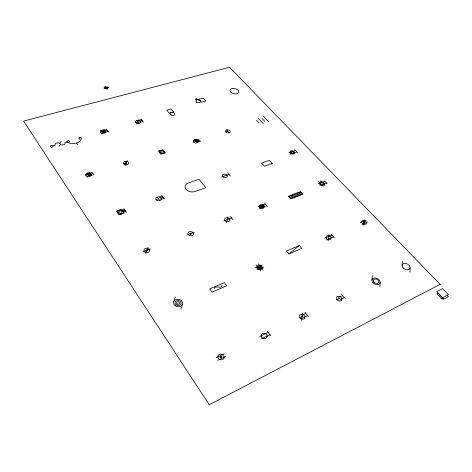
<?xml version="1.0" encoding="UTF-8"?>
<svg xmlns="http://www.w3.org/2000/svg" width="472" height="472" viewBox="0 0 472 472"><rect width="100%" height="100%" fill="white"/><g stroke="black" fill="none" stroke-linecap="round" stroke-linejoin="round"><path stroke-width="0.71" d="M409.967 272.061L410.079 267.724M402.109 265.4L402.268 261.128M379.871 286.752L380.166 282.209M371.96 280.279L372.296 275.801M363.753 225.232L364.266 219.645M328.123 240.673L328.943 234.785M301.549 320.352L302.694 313.089M263.01 207.19L263.476 205.255M263.488 207.007L263.83 205.562M263.966 206.83L264.161 205.987M261.582 207.739L262.196 205.196M262.06 207.556L262.668 205.013M262.538 207.373L263.099 205.019M260.278 207.774L260.768 205.739M260.656 207.999L261.246 205.556M261.11 207.922L261.724 205.373M259.576 207.084L259.818 206.099M259.913 207.479L260.296 205.922M226.424 222.595L228.07 216.819M180.888 309.26L182.463 304.198M301.815 194.588L302.163 193.496M173.696 301.85L175.301 296.864M300.546 195.072L301.342 192.6M299.277 195.561L300.528 191.709L302.806 194.204L290.846 198.806L288.575 196.275L300.528 191.709M298.003 196.051L299.266 192.192M296.729 196.541L297.997 192.676M295.454 197.03L296.729 193.16M294.174 197.526L295.46 193.644M292.888 198.022L294.186 194.134M290.51 198.429L291.625 195.107M291.602 198.511L292.905 194.617M289.696 197.52L290.345 195.597M288.882 196.612L289.059 196.087M197.691 141.683L197.933 141.028M196.405 141.818L197.013 140.166M196.789 141.895L197.349 140.373M197.213 141.877L197.668 140.632M193.656 142.048A1.221 0.802 9.9 0 1 194.057 140.975A1.221 0.802 9.9 0 1 195.721 141.399L196.293 139.889M196.045 141.671L196.659 140.007M194.676 140.916L195.095 139.783M195.06 140.992L195.514 139.771M195.414 141.146L195.91 139.812M193.302 141.264L193.638 140.373M193.78 141.099L194.187 140.001M194.257 140.927L194.659 139.848M145.612 253.623L148.055 247.216M124.956 165.654L127.31 160.58M136.856 124.059L138.98 119.599M90.04 175.383L90.76 173.967M90.612 175.159L90.996 174.41M88.771 175.159L89.745 173.265M89.149 175.33L90.111 173.442M89.568 175.407L90.453 173.672M87.78 174.398L88.494 173.012M88.152 174.575L88.937 173.053M87.09 177.525L89.81 172.221M86.329 174.54L86.978 173.289M86.895 174.339L87.526 173.106M87.367 174.321L88.028 173.029M85.768 174.734L86.293 173.72M103.934 132.266L104.731 130.738M104.377 132.249L105.026 130.998M104.902 132.066L105.256 131.387M101.675 134.107L104.111 129.452M103.191 132.03L104.058 130.372M103.545 132.19L104.406 130.532M101.858 131.275L102.453 130.148M102.253 131.352L102.89 130.136M102.601 131.511L103.303 130.178M100.388 131.605L100.837 130.756M100.89 131.47L101.474 130.366M101.421 131.293L101.987 130.213M288.917 253.912L299.36 245.523L301.815 248.366L288.917 253.912L286.48 251.021L299.36 245.523M220.312 357.369L221.633 356.72M305.042 316.83L307.626 315.562M341.887 298.8L344.342 297.602M217.852 360.23L225.787 356.342M261.335 338.931L269.966 334.701M303.254 314.612L305.838 313.355M340.082 296.687L342.53 295.496M216.135 357.746L224.064 353.882M259.582 336.577L268.202 332.377M299.803 317.839L302.121 316.706L304.823 318.075A3.027 2.366 24.7 0 0 301.797 314.228A3.027 2.366 24.7 0 0 299.773 317.798A3.027 2.366 24.7 0 0 304.8 318.116M336.931 299.72L339.108 298.658L341.757 299.974M256.969 269.907L263.818 266.951M326.305 239.959L333.415 236.885M361.971 224.548L367.706 222.07M259.028 267.665L260.166 267.17M363.54 222.648A0.661 0.448 22.7 0 0 364.614 222.695A0.661 0.448 22.7 0 0 363.871 221.946A0.661 0.448 22.7 0 0 363.54 222.648L364.49 222.223M255.358 267.889L262.202 264.945M324.647 238.106L331.757 235.056M360.301 222.784L366.03 220.324M143.057 251.847L150.603 248.968M187.107 235.026L194.169 232.33M223.905 220.973L231.681 218.005M259.423 208.565L266.78 205.751M319.733 185.478L326.382 182.929M257.936 206.819L265.288 204.016M318.205 183.856L324.854 181.325M161.105 199.39L164.008 198.382M288.823 152.668L295.395 150.397M122.39 210.848L124.838 209.999M156.161 199.626L158.492 198.818M160.81 198.016L163.129 197.213M221.633 176.941L228.979 174.398M122.873 211.539L125.322 210.689M290.239 154.179L296.823 151.895M123.404 212.3L125.853 211.45M159.347 197.048L162.244 196.045M121.859 210.087L124.307 209.243M91.037 175.431L94.058 174.481M198.11 141.901A2.443 1.605 10 0 0 194.859 139.806A2.443 1.605 10 0 0 194.193 142.509A2.443 1.605 10 0 0 198.11 141.901L200.683 141.116M89.479 173.177L92.5 172.233M196.411 139.924L198.989 139.122M93.279 173.36L90.872 174.109A1.345 0.926 2.3 0 1 90.246 175.33A1.345 0.926 2.3 0 1 88.453 174.864A1.345 0.926 2.1 0 0 86.659 174.392A1.345 0.926 2.1 0 0 86.028 175.619M123.841 163.825L126.136 163.105M199.839 140.119L197.78 140.762A1.221 0.802 10.1 0 1 197.39 141.83A1.221 0.802 10.1 0 1 195.721 141.399M225.946 131.977L227.911 131.363M52.864 145.984L55.271 145.299A2.626 1.723 1 0 1 56.599 143.04A2.626 1.723 1 0 1 60.062 143.942A2.614 1.717 1.3 0 0 63.519 144.839A2.614 1.717 1.3 0 0 64.817 142.585L67.183 141.913M107.374 130.496L105.138 131.133A1.257 0.814 4.1 0 1 104.578 132.207A1.257 0.814 4.1 0 1 102.896 131.771A1.257 0.82 4 0 0 101.215 131.334A1.257 0.82 4 0 0 100.648 132.408M135.783 122.431L137.924 121.823M140.054 121.215L142.178 120.614M105.315 132.302L108.123 131.499M140.284 122.336L142.951 121.581M103.822 130.29L106.625 129.499M138.744 120.401L141.405 119.652M195.668 99.191C198.5 99.669 193.856 98.654 196.635 98.925M447.214 295.348L448.4 296.569L443.202 299.366L442.016 298.127L448.394 294.693L442.524 288.628L436.801 291.643L442.671 297.761M263.547 116.313L268.822 121.847M294.687 149.654L297.537 152.645M324.093 180.522L327.149 183.732M262.09 118.549L264.721 121.322M320.494 180.8L325.078 185.638M318.594 181.519L323.172 186.369M257.995 118.024L263.258 123.599M256.508 120.277L259.14 123.074M330.931 234.142L334.247 237.805M226.619 129.918L229.209 132.815M264.538 203.155L267.53 206.618M341.628 294.451L345.25 298.658M227.598 172.781L230.36 176.026M230.212 216.2L233.15 219.81M304.947 312.252L308.523 316.671M258.326 263.919L263.158 269.954M141.022 119.168L143.335 122.065M256.048 264.892L260.874 270.946M136.768 120.372L139.081 123.28M267.323 331.22L270.851 335.869M161.808 195.461L164.451 198.966M106.253 128.998L108.501 132.007M157.176 197.06L159.813 200.582M124.932 161.483L127.346 164.734M123.823 208.559L126.39 212.217M76.523 143.004L77.626 144.574M338.619 296.304L339.108 298.658M301.726 314.222L302.121 316.706M58.74 146.202A2.626 1.723 1 0 0 60.062 143.942A2.614 1.717 1.3 0 1 61.366 141.689M81.166 139.806A9.34 6.089 2.1 0 1 69.449 143.146M196.199 99.096A4.62 2.856 9.9 0 1 200.104 100.672M214.235 288.545A2.513 2 14.3 0 1 216.377 287.041L219.84 287.106A2.496 1.976 14.5 0 0 221.964 285.613M163.1 150.603L163.088 153.536L159.341 151.778L163.1 150.603M121.688 210.429L121.481 213.922L117.428 211.898L121.688 210.429M443.184 298.44L442.034 299.053L436.883 293.678L438.04 293.071L443.184 298.44M440.158 284.339L209.232 404.746L23.6 121.08L229.569 67.254L440.158 284.339M226.755 285.761L212.07 292.133L209.715 288.911L224.377 282.592L226.755 285.761M272.179 163.513L264.302 166.268L261.488 163.141L269.353 160.415L272.179 163.513M205.886 187.679L194.901 191.532A6.525 4.578 10 0 1 185.974 189.213A6.525 4.578 10 0 1 188.157 183.053L199.101 179.313L205.886 187.679M123.941 213.067L119.009 214.784L116.46 211.096L121.381 209.403L123.941 213.067M165.259 152.857L160.905 154.22L158.433 151.087L162.775 149.736L165.259 152.857M173.519 111.929L169.206 113.156L166.704 110.177L171.012 108.967L173.519 111.929M205.633 101.008L201.538 102.164L198.989 99.309L203.078 98.164L205.633 101.008M108.324 87.727L104.572 88.677L103.982 87.922L107.728 86.978L108.324 87.727M107.699 88.848L106.465 89.161L104.607 86.801L105.84 86.494L107.699 88.848M50.982 147.069A1.322 0.867 0.6 0 0 52.976 146.344A1.322 0.867 0.6 0 0 51.011 145.565A1.322 0.867 0.6 0 0 50.982 147.069M67.644 142.273A1.298 0.85 1.7 0 0 69.661 141.659A1.298 0.85 1.7 0 0 67.797 140.803A1.298 0.85 1.7 0 0 67.644 142.273M79.361 138.939A1.286 0.838 2.5 0 0 81.349 138.337A1.286 0.838 2.5 0 0 79.491 137.494A1.286 0.838 2.5 0 0 79.361 138.939M101.415 133.033A2.513 1.634 4.1 0 0 105.392 132.048A2.513 1.634 4.1 0 0 101.875 130.237A2.513 1.634 4.1 0 0 101.415 133.033M136.555 123.033A2.437 1.563 6.4 0 0 140.337 122.1A2.437 1.563 6.4 0 0 136.862 120.348A2.437 1.563 6.4 0 0 136.555 123.033M171.112 115.05A2.366 1.499 8.5 0 0 174.846 114.336A2.366 1.499 8.5 0 0 171.566 112.495A2.366 1.499 8.5 0 0 171.112 115.05M196.789 102.235A2.301 1.416 10 0 0 200.47 101.745A2.301 1.416 10 0 0 197.408 99.852A2.301 1.416 10 0 0 196.789 102.235M231.439 92.831A4.46 2.684 11.9 0 0 238.649 92.246A4.46 2.684 11.9 0 0 232.891 88.4A4.46 2.684 11.9 0 0 231.439 92.831M223.126 176.982A2.543 1.74 12.3 0 0 227.25 176.487A2.543 1.74 12.3 0 0 223.999 174.091A2.543 1.74 12.3 0 0 223.126 176.982M86.995 176.398A2.69 1.853 2.2 0 0 91.137 175.012A2.69 1.853 2.2 0 0 87.226 173.195A2.69 1.853 2.2 0 0 86.995 176.398M124.655 164.492A2.596 1.77 5.2 0 0 128.714 163.383A2.596 1.77 5.2 0 0 125.033 161.453A2.596 1.77 5.2 0 0 124.655 164.492M160.338 153.217A2.513 1.687 7.7 0 0 164.327 152.362A2.513 1.687 7.7 0 0 160.863 150.344A2.513 1.687 7.7 0 0 160.338 153.217M226.353 132.337A2.378 1.528 11.9 0 0 230.212 131.953A2.378 1.528 11.9 0 0 227.162 129.806A2.378 1.528 11.9 0 0 226.353 132.337M118.602 213.692A2.779 2.024 4 0 0 122.962 212.359A2.779 2.024 4 0 0 119.032 210.211A2.779 2.024 4 0 0 118.602 213.692M156.875 200.258A2.684 1.923 7.4 0 0 161.141 199.225A2.684 1.923 7.4 0 0 157.453 196.977A2.684 1.923 7.4 0 0 156.875 200.258M326.583 238.684A2.714 1.912 21.5 0 0 331.025 238.791A2.714 1.912 21.5 0 0 327.987 235.681A2.714 1.912 21.5 0 0 326.583 238.684M362.183 223.344A2.649 1.788 22.7 0 0 366.449 223.462A2.649 1.788 22.7 0 0 363.393 220.495A2.649 1.788 22.7 0 0 362.183 223.344M220.394 357.469A0.802 0.684 18.7 0 0 221.728 357.31A0.802 0.684 18.7 0 0 220.796 356.354A0.802 0.684 18.7 0 0 220.394 357.469M218.554 358.637A3.198 2.738 18.7 0 0 223.934 358.248A3.198 2.738 18.7 0 0 220.424 354.271A3.198 2.738 18.7 0 0 218.554 358.637M261.795 337.268A3.109 2.537 22.7 0 0 266.981 337.256A3.109 2.537 22.7 0 0 263.73 333.315A3.109 2.537 22.7 0 0 261.795 337.268M336.896 299.679A2.956 2.207 25.9 0 0 341.734 300.009A2.956 2.207 25.9 0 0 338.684 296.31A2.956 2.207 25.9 0 0 336.896 299.679M372.774 282.498A4.325 3.08 26.8 0 0 379.83 283.406A4.325 3.08 26.8 0 0 375.588 277.961A4.325 3.08 26.8 0 0 372.774 282.498M373.865 282.085A2.885 2.053 26.8 0 0 378.573 282.693A2.885 2.053 26.8 0 0 375.747 279.064A2.885 2.053 26.8 0 0 373.865 282.085M402.958 267.76A4.236 2.891 27.2 0 0 409.802 268.651A4.236 2.891 27.2 0 0 405.507 263.441A4.236 2.891 27.2 0 0 402.958 267.76M320.128 184.493A2.513 1.664 18.8 0 0 324.193 184.428A2.513 1.664 18.8 0 0 321.166 181.808A2.513 1.664 18.8 0 0 320.128 184.493M176.127 304.841A3.033 2.478 9.8 0 0 181.042 303.649A3.033 2.478 9.8 0 0 177.047 300.646A3.033 2.478 9.8 0 0 176.127 304.841M177.1 303.938A1.516 1.239 9.8 0 0 179.555 303.343A1.516 1.239 9.8 0 0 177.56 301.844A1.516 1.239 9.8 0 0 177.1 303.938M175.153 305.75A4.549 3.711 9.8 0 0 182.528 303.956A4.549 3.711 9.8 0 0 176.522 299.46A4.549 3.711 9.8 0 0 175.153 305.75M146.391 250.815A0.72 0.555 6 0 0 147.547 250.52A0.72 0.555 6 0 0 146.58 249.877A0.72 0.555 6 0 0 146.391 250.815M145.075 252.083A2.879 2.207 6 0 0 149.683 250.833A2.879 2.207 6 0 0 145.748 248.313A2.879 2.207 6 0 0 145.075 252.083M190.198 234.035A0.696 0.519 10.3 0 0 191.325 233.823A0.696 0.519 10.3 0 0 190.417 233.162A0.696 0.519 10.3 0 0 190.198 234.035M188.894 235.15A2.773 2.071 10.3 0 0 193.361 234.236A2.773 2.071 10.3 0 0 189.679 231.646A2.773 2.071 10.3 0 0 188.894 235.15M225.486 220.996A2.696 1.959 13.4 0 0 229.858 220.377A2.696 1.959 13.4 0 0 226.401 217.728A2.696 1.959 13.4 0 0 225.486 220.996M260.06 207.609A2.626 1.847 15.7 0 0 264.344 207.273A2.626 1.847 15.7 0 0 261.11 204.582A2.626 1.847 15.7 0 0 260.06 207.609M259.104 267.748A0.714 0.543 17.8 0 0 260.273 267.648A0.714 0.543 17.8 0 0 259.417 266.863A0.714 0.543 17.8 0 0 259.104 267.748M257.523 268.645A2.85 2.165 17.8 0 0 262.255 268.444A2.85 2.165 17.8 0 0 259.004 265.187A2.85 2.165 17.8 0 0 257.523 268.645M291.572 152.91A1.204 0.779 16.1 0 0 293.513 152.798A1.204 0.779 16.1 0 0 291.991 151.63A1.204 0.779 16.1 0 0 291.572 152.91M290.781 153.376A2.413 1.552 16.1 0 0 294.664 153.152A2.413 1.552 16.1 0 0 291.625 150.816A2.413 1.552 16.1 0 0 290.781 153.376"/></g></svg>
